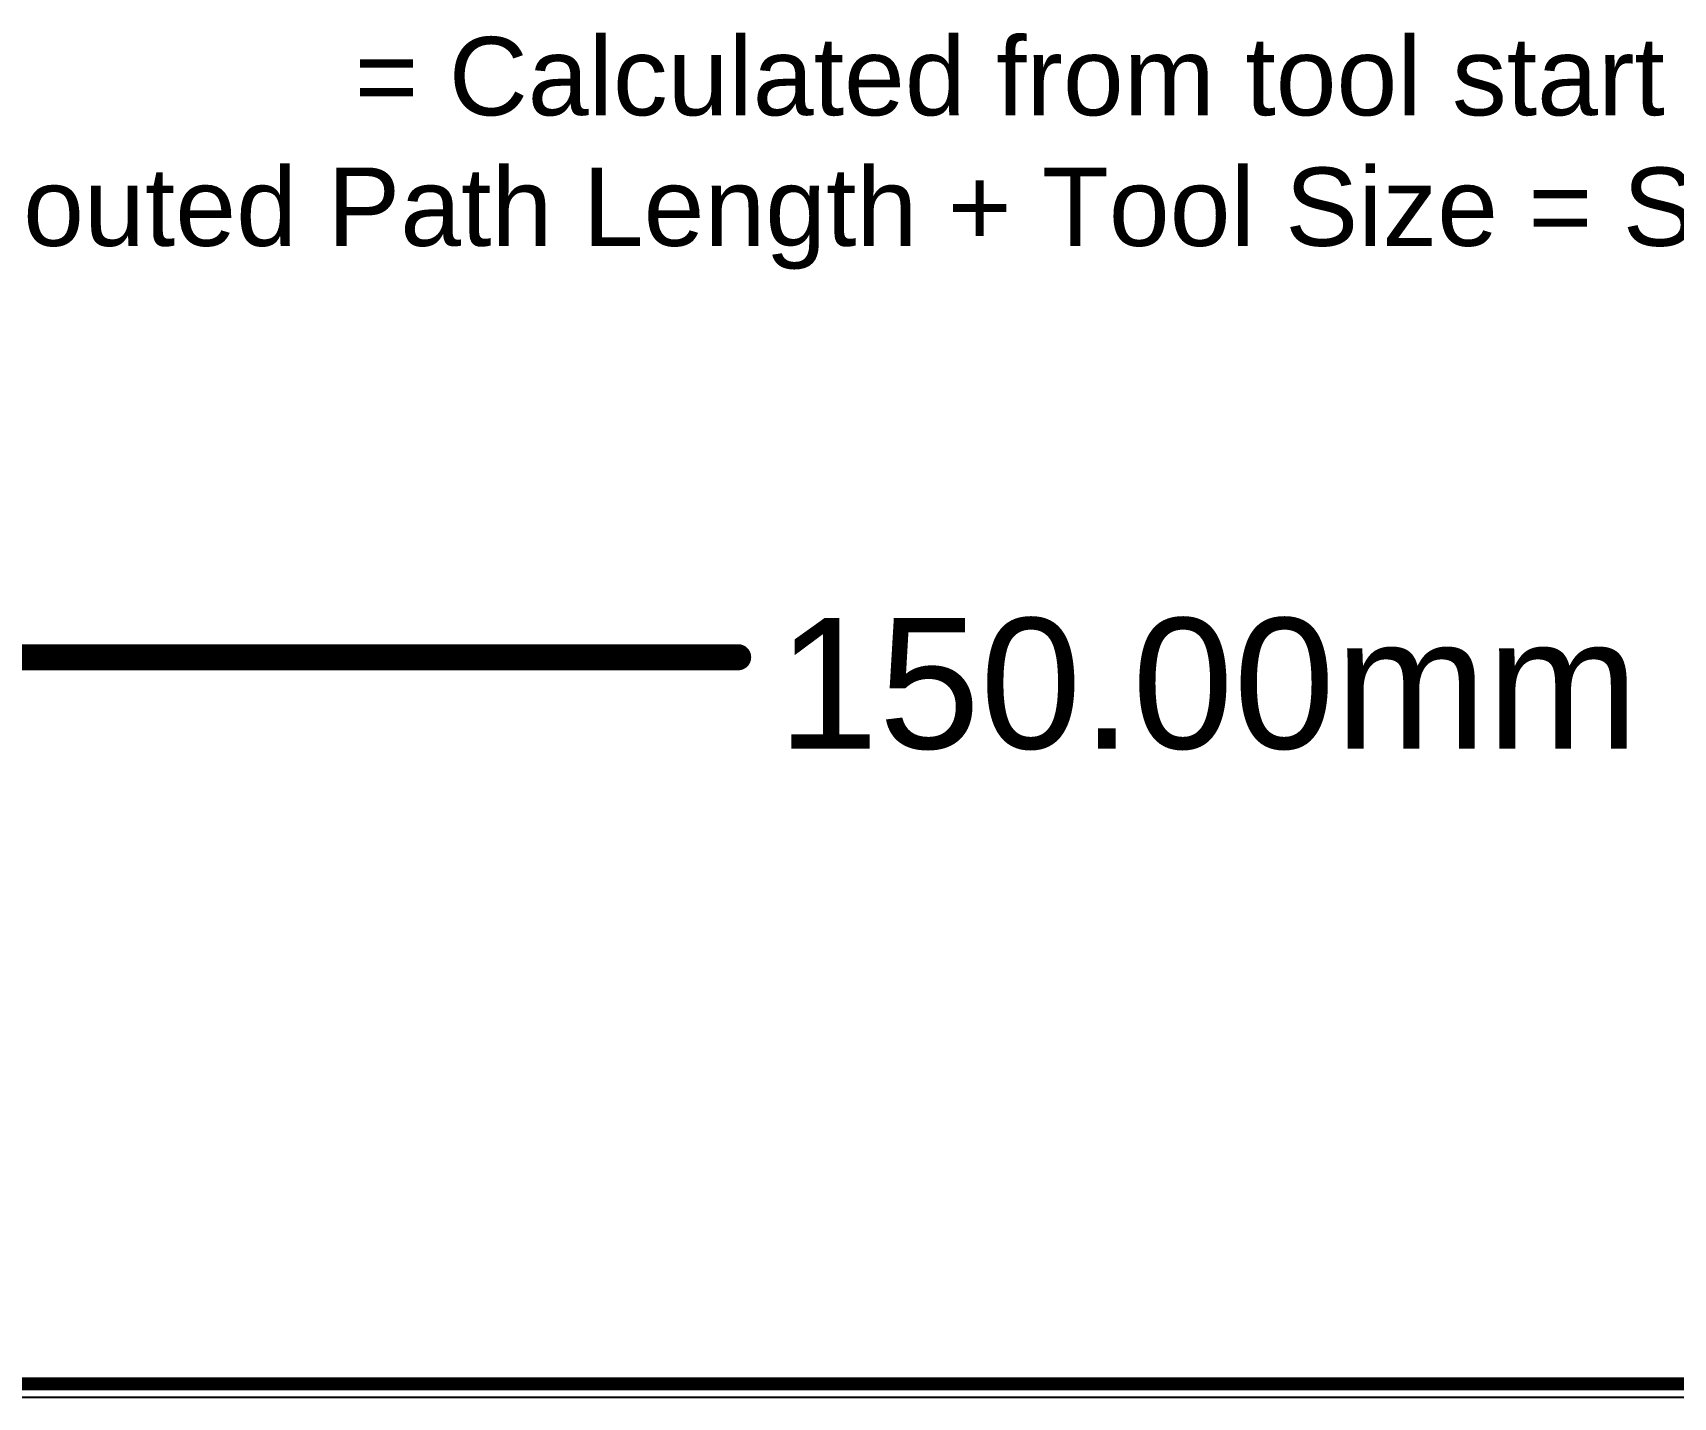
# Model space of a CAD drawing. Header units: inches. Extents: x -3 to 5259, y -3 to 5282.
# Drawn here: x 47.72 to 79.64, y 107.02 to 133.56 of the extents above; entities that cross this region are included whole.
import ezdxf

# ---------------------------------------------------------------- set-up
doc = ezdxf.new("R2010")
doc.units = ezdxf.units.IN
for name, color, linetype in [('Board Outline', 216, 'Continuous'), ('Dimensions', 6, 'Continuous'), ('Drill Drawing', 1, 'Continuous'), ('Layer 1', 16, 'Continuous')]:
    doc.layers.add(name, color=color, linetype=linetype)
doc.styles.add('Arial', font='', dxfattribs={"height": 0.2})
doc.styles.get('Arial').set_extended_font_data('Arial')

msp = doc.modelspace()

# ---------------------------------------------------------------- linework, layer by layer
at = {"layer": 'Board Outline'}
msp.add_lwpolyline([(-2.722, 107.278, 0.254, 0.254, 0), (147.278, 107.278, 0.254, 0.254, 0)], format="xyseb", dxfattribs=at)
at = {"layer": 'Dimensions'}
msp.add_lwpolyline([(-2.722, 121.412, 0.508, 0.508, 0), (61.443, 121.412, 0.508, 0.508, 0)], format="xyseb", dxfattribs=at)
msp.add_lwpolyline([(61.316, 121.412, 0.254, 0.254, 1), (61.57, 121.412, 0.254, 0.254, 1)], format="xyseb", close=True, dxfattribs=at)
at = {"layer": 'Layer 1'}
msp.add_line((-2.463, 107.019), (147.019, 107.019), dxfattribs=at)

# ---------------------------------------------------------------- texts
at = {"layer": 'Dimensions', "style": 'Arial'}
msp.add_text('150.00mm', height=2.54, dxfattribs=at).set_placement((62.205, 119.634))
at = {"layer": 'Drill Drawing', "style": 'Arial'}
for s, p in [('= Calculated from tool start centre position to tool end centre position.', (53.978, 131.954)), (' = Routed Path Length + Tool Size = Slot length as defined in the PCB layout', (43.567, 129.414))]:
    msp.add_text(s, height=1.524, dxfattribs=at).set_placement(p)

doc.saveas('drawing.dxf')
